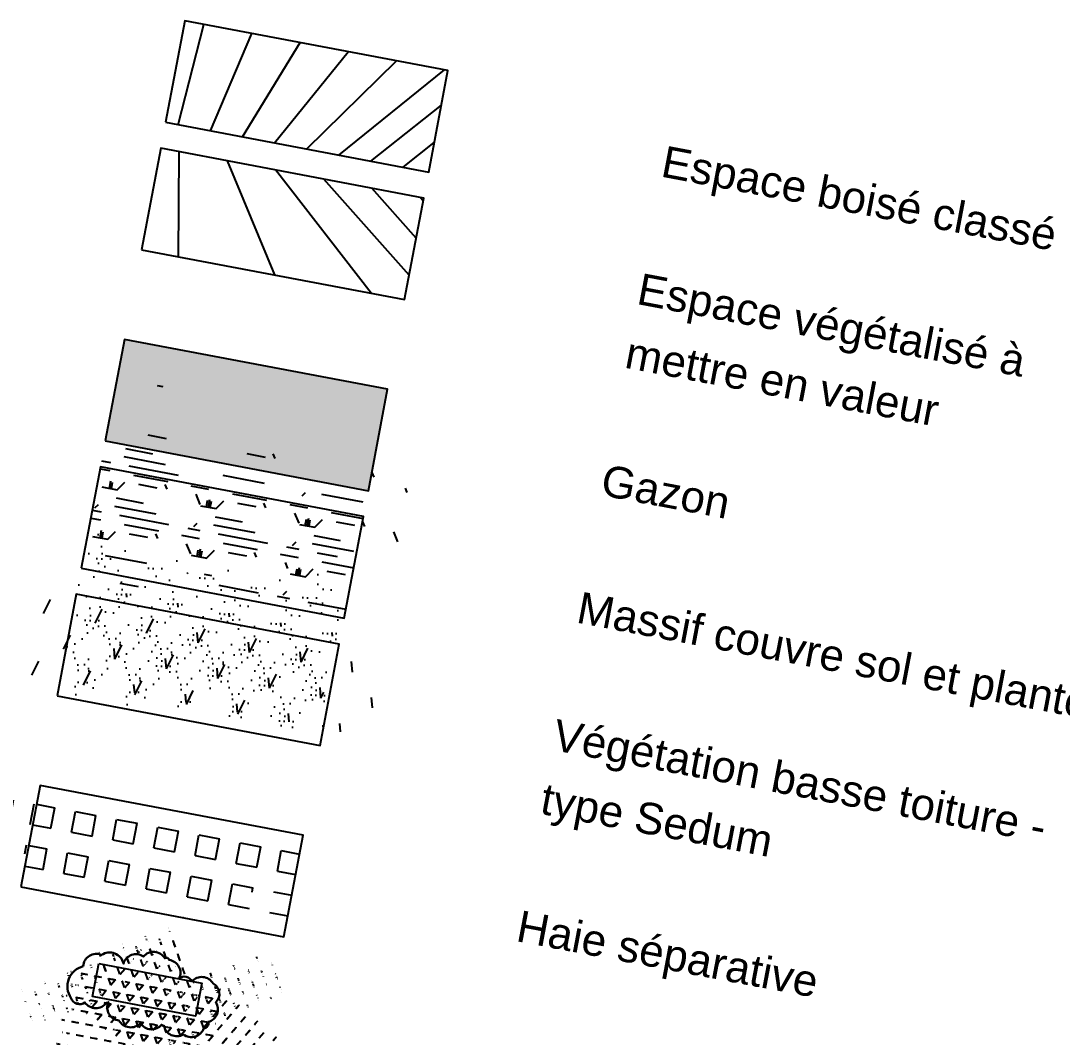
# Model space of a CAD drawing. Extents: x 0 to 613264, y -387505 to 675.
# Drawn here: x 394740 to 419582, y -222912 to -198662 of the extents above; entities that cross this region are included whole.
import ezdxf

# ---------------------------------------------------------------- set-up
doc = ezdxf.new("R2010")
doc.units = 0
doc.layers.add('prlm-VRD', color=2, linetype='Continuous')
doc.layers.add('SA - légende prestations', color=252, linetype='Continuous')
doc.styles.add('MENSURA', font='arial.ttf', dxfattribs={"height": 0.5})

# ---------------------------------------------------------------- blocks, each defined once
blk = doc.blocks.new('A$C1F970F0F')
at = {"layer": 'SA - légende prestations'}
h = blk.add_hatch(dxfattribs=at)
h.set_pattern_fill('_USER', color=256, scale=74.99999999999999, angle=-325.7236014113932, style=0, pattern_type=0)
h.set_pattern_definition([(34.27639858860678, (-277130161.1279894, -473864756.7787022), (-42.238928459823, 61.97477650275113), [])])
h.paths.add_polyline_path([(-7678.98665913093, 13947.80811540941), (-7051.482607961571, 13828.9722616736), (-7005.632554158978, 14071.08012393057), (-7633.136605328336, 14189.91597766638)])
h = blk.add_hatch(dxfattribs=at)
h.set_pattern_fill('_USER', color=256, scale=74.99999999999999, angle=-55.72360141139323, style=0, pattern_type=0)
h.set_pattern_definition([(304.2763985886068, (-277130161.1279894, -473864756.7787022), (61.97477650275113, 42.238928459823), [])])
h.paths.add_polyline_path([(-7736.565428670523, 13643.7676258467), (-7109.061377501164, 13524.93177211088), (-7063.21132369857, 13767.03963436785), (-7690.715374867928, 13885.87548810367)])
blk.add_hatch(color=250, dxfattribs=at).paths.add_polyline_path([(-7822.933582971249, 13187.70689154838), (-7195.42953180189, 13068.87103781256), (-7149.579477999296, 13310.97890006953), (-7777.083529168654, 13429.81475380535)])
h = blk.add_hatch(dxfattribs=at)
h.set_pattern_fill('PELOUSE6', color=256, scale=20.0000003, angle=-10.72360141139323, style=0, pattern_type=2)
h.set_pattern_definition([(349.2763985886067, (-277130161.1279894, -473864756.7787022), (22.32856350872324, 117.9043497231417), [37.5000005625, -202.5000030375]), (79.27639858860677, (-277130147.3110734, -473864759.3953308), (-235.8086994462835, 44.65712701744649), [15.000000225, -105.000001575]), (79.27639858860677, (-277130138.0997961, -473864761.1397498), (-235.8086994462835, 44.65712701744649), [15.000000225, -105.000001575]), (79.27639858860677, (-277130142.7054347, -473864760.2675403), (-235.8086994462835, 44.65712701744649), [18.75000028125, -101.25000151875]), (112.9664661186067, (-277130151.916716, -473864758.5231205), (-191.1515722884832, 280.4658259369293), [12.00000018, -420.7461593111922]), (45.58633105860677, (-277130133.4941673, -473864762.0119574), (22.32856353476547, 117.9043498154048), [12.00000018, -420.7461593111923]), (45.58633105860677, (-277130124.2828801, -473864763.7563783), (22.32856353476547, 117.9043498154048), [26.00000039, -406.6661590999923]), (112.9664661186067, (-277130161.1279894, -473864756.7787022), (-191.1515722884832, 280.4658259369293), [26.00000039, -406.6661590999922]), (349.2763985886067, (-277130073.3609553, -473864750.4999832), (22.32856350872324, 117.9043497231417), [44.42455106636825, -195.5754525336318]), (349.2763985886067, (-277130085.1249766, -473864728.4255323), (22.32856350872324, 117.9043497231417), [82.81008944215131, -56.09585564143782, 43.07431864611476, -58.01973967029608]), (349.2763985886067, (-277130096.7337571, -473864706.3804808), (22.32856350872324, 117.9043497231417), [119.4799495921992, -46.28746189431191, 29.47870124218051, -44.75389087130835]), (349.2763985886067, (-277130108.4191755, -473864684.3209158), (22.32856350872324, 117.9043497231417), [100.4611429069171, -139.5388606930829]), (349.2763985886067, (-277130104.5097786, -473864665.2146754), (22.32856350872324, 117.9043497231417), [65.56973938354608, -174.4302642164539])])
h.paths.add_polyline_path([(-7880.512352493512, 12883.66640207717), (-7253.008301324154, 12764.83054834135), (-7207.15824752156, 13006.93841059832), (-7834.662298690919, 13125.77426433414)])
h = blk.add_hatch(dxfattribs=at)
h.set_pattern_fill('PELOUSE3', color=256, scale=25, angle=-10.72360141139323, style=0, pattern_type=2)
h.set_pattern_definition([(63.75228758860676, (-277130161.1279894, -473864756.7787022), (-19.54245860620467, 232.7001124854345), [37.49999999999999, -196.0192712499999]), (63.75228758860676, (-277130085.7641228, -473864694.7179447), (-19.54245860620467, 232.7001124854345), [37.49999999999999, -196.0192712499999]), (63.75228758860676, (-277130010.4002563, -473864632.6571872), (-19.54245860620467, 232.7001124854345), [37.49999999999999, -196.0192712499999]), (94.80050958860676, (-277130161.1279894, -473864756.7787022), (-122.8170291690009, 23.2589199885187), [24.99999999999999, -208.5192712499999]), (94.80050958860676, (-277130085.7641228, -473864694.7179447), (-122.8170291690009, 23.2589199885187), [24.99999999999999, -208.5192712499999]), (94.80050958860676, (-277130010.4002563, -473864632.6571872), (-122.8170291690009, 23.2589199885187), [24.99999999999999, -208.5192712499999]), (349.2763985886067, (-277130152.2091753, -473864750.2593862), (75.36386654329701, 62.06075748525888), [0, -125]), (349.2763985886067, (-277130133.7636193, -473864743.7783934), (75.36386654329701, 62.06075748525888), [0, -125]), (349.2763985886067, (-277130136.1149493, -473864729.6185947), (75.36386654329701, 62.06075748525888), [0, -125]), (349.2763985886067, (-277130116.846939, -473864731.397384), (75.36386654329701, 62.06075748525888), [0, -125]), (349.2763985886067, (-277130122.5178901, -473864699.7800243), (75.36386654329701, 62.06075748525888), [0, -125]), (349.2763985886067, (-277130148.4138596, -473864722.6407607), (75.36386654329701, 62.06075748525888), [0, -125]), (349.2763985886067, (-277130148.8698314, -473864717.2289059), (75.36386654329701, 62.06075748525888), [0, -125]), (349.2763985886067, (-277130148.8572302, -473864694.7919163), (75.36386654329701, 62.06075748525888), [0, -125]), (349.2763985886067, (-277130173.0963889, -473864750.0441146), (75.36386654329701, 62.06075748525888), [0, -125]), (349.2763985886067, (-277130172.0943118, -473864737.766153), (75.36386654329701, 62.06075748525888), [0, -125]), (349.2763985886067, (-277130184.5768225, -473864749.1167392), (75.36386654329701, 62.06075748525888), [0, -125]), (349.2763985886067, (-277130183.7148118, -473864730.5783852), (75.36386654329701, 62.06075748525888), [0, -125]), (349.2763985886067, (-277130173.3653447, -473864720.6965506), (75.36386654329701, 62.06075748525888), [0, -125]), (349.2763985886067, (-277130174.5258244, -473864708.6324336), (75.36386654329701, 62.06075748525888), [0, -125]), (349.2763985886067, (-277130181.5078588, -473864692.3489053), (75.36386654329701, 62.06075748525888), [0, -125]), (349.2763985886067, (-277130158.7550378, -473864707.8914856), (75.36386654329701, 62.06075748525888), [0, -125]), (349.2763985886067, (-277130196.1557749, -473864715.133757), (75.36386654329701, 62.06075748525888), [0, -125]), (349.2763985886067, (-277130204.065474, -473864737.3245228), (75.36386654329701, 62.06075748525888), [0, -125]), (349.2763985886067, (-277130180.8740674, -473864760.412991), (75.36386654329701, 62.06075748525888), [0, -125]), (349.2763985886067, (-277130165.9424202, -473864768.2278193), (75.36386654329701, 62.06075748525888), [0, -125]), (349.2763985886067, (-277130179.1908441, -473864779.4308135), (75.36386654329701, 62.06075748525888), [0, -125]), (349.2763985886067, (-277130139.8358575, -473864785.6370333), (75.36386654329701, 62.06075748525888), [0, -125]), (349.2763985886067, (-277130153.1832652, -473864763.786877), (75.36386654329701, 62.06075748525888), [0, -125]), (349.2763985886067, (-277130137.4101528, -473864763.0336472), (75.36386654329701, 62.06075748525888), [0, -125])])
h.paths.add_polyline_path([(-7938.091122015777, 12579.62591260596), (-7310.587070846418, 12460.79005887015), (-7264.737017043823, 12702.89792112711), (-7892.241068213182, 12821.73377486293)])
h = blk.add_hatch(dxfattribs=at)
h.set_pattern_fill('PAVES_EVERGREEN1', color=256, scale=99.99999999999999, angle=-10.72360141139323, style=0, pattern_type=2)
h.set_pattern_definition([(349.2763985886067, (-277130131.9127996, -473864736.8670803), (107.5571912845616, 30.51967566957789), [49.99999999999999, -49.99999999999999]), (79.27639858860677, (-277130131.9127996, -473864736.8670803), (-30.51967566957788, 107.5571912845616), [49.99999999999999, -49.99999999999999])])
h.paths.add_polyline_path([(-8024.459276316502, 12123.56517830765), (-7396.955225147143, 12004.72932457183), (-7351.105171344549, 12246.8371868288), (-7978.609222513907, 12365.67304056462)])
h = blk.add_hatch(dxfattribs=at)
h.set_pattern_fill('TRIANG', color=256, scale=89.99999759999999, angle=-10.68413586478526, style=0, pattern_type=2)
h.set_pattern_definition([(49.31586413521474, (-277130161.1279894, -473864756.7787022), (-11.16367958117621, 31.85019144767519), [16.87499955, -16.87499955]), (109.3158641352147, (-277130161.1279894, -473864756.7787022), (-33.16491469967269, 6.257065606829391), [16.87499954999999, -16.87499954999999]), (349.3158641352147, (-277130166.7098292, -473864740.8536065), (22.00123511849648, 25.59312584084581), [16.87499955, -16.87499955])])
h.paths.add_polyline_path([(-7875.639432957278, 11935.35189576625), (-7875.499192945288, 11936.55395226574), (-7875.312912108638, 11937.74973911853), (-7875.080864887344, 11938.93749358896), (-7874.803393380253, 11940.11546480667), (-7874.480906601955, 11941.2819165642), (-7874.113880194411, 11942.43512858949), (-7873.702854856185, 11943.57340146168), (-7873.248436691142, 11944.69505677197), (-7872.751295644593, 11945.7984413772), (-7872.212164460001, 11946.88192852939), (-7871.631837998307, 11947.94392096952), (-7871.011171603308, 11948.98285317732), (-7870.351080640026, 11949.99719355868), (-7869.652537698275, 11950.98544694929), (-7868.916572778462, 11951.94615626126), (-7868.14427085495, 11952.87790533915), (-7867.336770242162, 11953.77932083075), (-7866.495261585264, 11954.6490735125), (-7865.620985405505, 11955.48588161609), (-7864.715230297146, 11956.28851134019), (-7863.779331469662, 11957.0557794179), (-7862.81466883931, 11957.7865549355), (-7861.822664492644, 11958.47976046348), (-7860.804780548644, 11959.13437421093), (-7859.762517749409, 11959.74943108568), (-7858.697412436333, 11960.32402439654), (-7857.611034911359, 11960.85730724915), (-7856.504986380542, 11961.34849329417), (-7855.380897835234, 11961.79685850597), (-7854.240425908685, 11962.2017419145), (-7853.085251970018, 11962.56254676082), (-7851.917079074055, 11962.87874096203), (-7850.737629200906, 11963.14985867391), (-7849.548640922594, 11963.375499849), (-7848.351867408663, 11963.55533213381), (-7847.149072616905, 11963.68909033698), (-7845.942029449406, 11963.77657740714), (-7844.732517950843, 11963.81766418646), (-7843.522320415735, 11963.81229009549), (-7842.313221188082, 11963.76046318996), (-7841.107002891627, 11963.66225992086), (-7839.905443249332, 11963.51782491122), (-7838.710314001954, 11963.3273710357), (-7837.523376657878, 11963.09117908965), (-7836.346381160743, 11962.80959744195), (-7835.181062395576, 11962.48304108906), (-7834.029138513266, 11962.11199124284), (-7832.892307326481, 11961.69699521679), (-7831.772244860125, 11961.23866444537), (-7830.670548466393, 11961.94915159338), (-7829.542390237859, 11962.61682310501), (-7828.389433108568, 11963.24069531419), (-7827.213376735651, 11963.81984790809), (-7826.015954872758, 11964.35342741071), (-7824.798932595076, 11964.84064732091), (-7823.564104054693, 11965.28078920391), (-7822.313289588488, 11965.6732043237), (-7821.048333102607, 11966.01731419039), (-7819.771099450705, 11966.31261139072), (-7818.483471342178, 11966.5586608983), (-7817.187347082947, 11966.75509974057), (-7815.884637180074, 11966.90163853587), (-7814.577262345953, 11966.9980610207), (-7813.267149680061, 11967.0442253172), (-7811.956230485283, 11967.0400629508), (-7810.646437232308, 11966.98558073993), (-7809.339700875442, 11966.88085820225), (-7808.037947849587, 11966.7260503984), (-7806.743097163521, 11966.52138501175), (-7805.45705738162, 11966.26716414657), (-7804.181724653698, 11965.96376234347), (-7802.918978663792, 11965.61162694968), (-7801.670681327604, 11965.21127711407), (-7800.438672560333, 11964.76330298564), (-7799.224768607399, 11964.26836501825), (-7798.030758997696, 11963.72719254059), (-7796.858403980737, 11963.14058364991), (-7795.709431635888, 11962.50940295845), (-7794.585535916762, 11961.83458103348), (-7793.488373485248, 11961.11711247072), (-7792.419561710155, 11960.35805532576), (-7791.380676349734, 11959.55852821068), (-7790.373248834913, 11958.71970987436), (-7789.398764265852, 11957.84283664294), (-7788.458659285116, 11956.92920163792), (-7787.554319543202, 11955.98015164208), (-7786.687078420214, 11954.99708534085), (-7785.85821427027, 11953.98145223171), (-7785.068948962919, 11952.93474931473), (-7784.320446157688, 11951.858519818), (-7783.613808958162, 11950.75435019404), (-7782.950079463444, 11949.62386823389), (-7782.330235763681, 11948.46874041285), (-7781.755191932414, 11947.29066980365), (-7781.225795441482, 11946.09139245895), (-7780.742826544054, 11944.87267691529), (-7780.306997842677, 11943.63631946672), (-7779.918951202329, 11942.38414282192), (-7779.579258905982, 11941.11799300545), (-7779.511847586361, 11941.03741512035), (-7779.457556916604, 11940.94747298637), (-7779.417665389647, 11940.85028381117), (-7779.393111882221, 11940.74813593878), (-7779.384474620247, 11940.64343424949), (-7779.391957059112, 11940.53864345697), (-7779.415382660756, 11940.43623109967), (-7779.454200304812, 11940.33860818589), (-7779.507495890244, 11940.2480728121), (-7779.574014779079, 11940.1667565929), (-7779.652190830648, 11940.09657432959), (-7779.740183643672, 11940.03917788714), (-7779.453329310678, 11941.15908684372), (-7779.075791418707, 11942.28880432307), (-7778.6551643823, 11943.40319617046), (-7778.1920683887, 11944.50061972504), (-7777.687185991398, 11945.57945712267), (-7777.141261630475, 11946.638117954), (-7776.555099923151, 11947.67504178428), (-7775.929565026028, 11948.68869964402), (-7775.265579158593, 11949.67759744606), (-7774.564121067037, 11950.64027759044), (-7773.826224693998, 11951.57532060819), (-7773.052978017444, 11952.48134816426), (-7772.24552093083, 11953.35702474133), (-7771.405043775554, 11954.20105925773), (-7770.532785476934, 11955.01220765276), (-7769.630031802826, 11955.78927407357), (-7768.698113609119, 11956.53111300736), (-7767.738404823167, 11957.23663079522), (-7766.752320152017, 11957.90478747302), (-7765.74131319824, 11958.53459783645), (-7764.706874435758, 11959.12513399604), (-7763.650528802267, 11959.67552482644), (-7762.573833393622, 11960.18495913176), (-7761.478375386251, 11960.65268610515), (-7760.365770085044, 11961.07801600182), (-7759.237657184136, 11961.46032199016), (-7758.09570025184, 11961.79904024374), (-7756.941581921777, 11962.09367168474), (-7755.777004236025, 11962.34378204887), (-7754.603683844546, 11962.54900220851), (-7753.423350170943, 11962.70903010024), (-7752.23774352064, 11962.82362970307), (-7751.048611498313, 11962.89263168697), (-7749.857707077272, 11962.91593484826), (-7748.666785707317, 11962.893504614), (-7747.477603671115, 11962.82537396296), (-7746.291913152609, 11962.71164343956), (-7745.111462649475, 11962.55248085284), (-7743.937991911191, 11962.34812060219), (-7742.773231338026, 11962.09886384791), (-7741.618897604701, 11961.80507834592), (-7740.476692444455, 11961.46719698525), (-7739.348299765246, 11961.08571800023), (-7738.235382808885, 11960.66120357937), (-7737.139582595453, 11960.1942795708), (-7736.062514000312, 11959.68563454976), (-7735.005765362433, 11959.13601813301), (-7733.97089396593, 11958.54624031271), (-7732.959425806453, 11957.91717093828), (-7731.972851734039, 11957.24973718493), (-7731.18374749576, 11958.17455759386), (-7730.359022974755, 11959.06775859301), (-7729.499943844578, 11959.92796876894), (-7728.607828972003, 11960.75386791971), (-7727.68404774258, 11961.5441885389), (-7726.730017804221, 11962.29771709452), (-7725.747203676627, 11963.01329736752), (-7724.737114027637, 11963.68983069436), (-7723.701299345396, 11964.32627874892), (-7722.641349207786, 11964.92166444718), (-7721.558890841922, 11965.47507442329), (-7720.45558570379, 11965.98565857139), (-7719.333127337622, 11966.45263371611), (-7718.193238648736, 11966.87528262213), (-7717.037669272112, 11967.25295700299), (-7715.868192959604, 11967.58507655239), (-7714.686604696184, 11967.87113228431), (-7713.494718306903, 11968.11068427888), (-7712.294363125997, 11968.30336550658), (-7711.087381826385, 11968.44887990061), (-7709.875626829482, 11968.54700404669), (-7708.660958216515, 11968.59758745096), (-7707.445240398974, 11968.60055247823), (-7706.23033952665, 11968.55589452459), (-7705.018120357727, 11968.46368227777), (-7703.810443548272, 11968.32405701426), (-7702.609162830821, 11968.13723310765), (-7701.416122102827, 11967.90349776161), (-7700.233152689794, 11967.62320906976), (-7699.062070281239, 11967.29679780512), (-7697.904672367129, 11966.92476456492), (-7696.762735586986, 11966.50768087998), (-7695.638012805844, 11966.04618638603), (-7694.532230274807, 11965.5409898026), (-7693.447085484107, 11964.99286663071), (-7692.384243795404, 11964.40265804108), (-7691.345336898652, 11963.77127001328), (-7690.331959210787, 11963.09967170574), (-7689.345666482313, 11962.38889405447), (-7688.387972402567, 11961.64002780315), (-7687.460346976174, 11960.85422281648), (-7686.564214188907, 11960.03268488932), (-7685.700949405335, 11959.17667534865), (-7684.871877784049, 11958.28750790983), (-7684.078271899898, 11957.36654746797), (-7683.321349992172, 11956.41520758609), (-7682.60227363395, 11955.43494853713), (-7681.922146740761, 11954.42727503089), (-7681.282013235077, 11953.39373378117), (-7681.054241497587, 11953.53560020364), (-7680.821191692488, 11953.66861837479), (-7680.583207382831, 11953.79259231303), (-7680.340639430815, 11953.90733917277), (-7680.093845459162, 11954.01268971108), (-7679.843188997761, 11954.10848878965), (-7679.589039987643, 11954.19459509104), (-7679.331772869076, 11954.2708817045), (-7679.0717668332, 11954.33723617361), (-7678.809405129512, 11954.39356064953), (-7678.545074916809, 11954.4397720523), (-7678.27916538596, 11954.47580247366), (-7678.012068688107, 11954.50159840498), (-7677.744178764535, 11954.51712241136), (-7677.475890137659, 11954.52235100695), (-7677.207598696476, 11954.51727688902), (-7676.939699834543, 11954.50190725831), (-7676.672588339076, 11954.47626503026), (-7676.406658106721, 11954.44038783331), (-7676.142301232659, 11954.39432868947), (-7675.879907313907, 11954.3381553137), (-7675.619863030626, 11954.27195069806), (-7675.362551947837, 11954.19581203158), (-7675.10835333419, 11954.10985218264), (-7674.857641765409, 11954.01419753864), (-7674.610787122228, 11953.90898914301), (-7674.368153029935, 11953.79438192573), (-7674.130097417811, 11953.67054537808), (-7673.896971207518, 11953.53766121883), (-7673.669117782125, 11953.39592594782), (-7673.446873207908, 11953.24554842342), (-7673.230565152223, 11953.08675032116), (-7673.020512324083, 11952.91976545903), (-7672.817024804818, 11952.74484042884), (-7672.620401974623, 11952.56223278173), (-7672.430934044591, 11952.37221169748), (-7672.248900381191, 11952.17505757238), (-7672.074569050788, 11951.97106079552), (-7671.908197224511, 11951.76052248904), (-7671.750030152241, 11951.54375241797), (-7671.600300948428, 11951.32107037158), (-7671.459230605945, 11951.0928048389), (-7671.327026544443, 11950.85929216514), (-7671.203884149333, 11950.62087655876), (-7671.089984821722, 11950.37790962737), (-7670.985496300755, 11950.13074930132), (-7670.890572886145, 11949.87976016024), (-7670.80535413627, 11949.625312049), (-7670.729966092419, 11949.36778011998), (-7670.66451953531, 11949.10754402899), (-7669.497515379615, 11948.94151349322), (-7668.337744819739, 11948.7308066382), (-7667.186917631283, 11948.47573417819), (-7666.046730610895, 11948.17667185829), (-7664.918864223132, 11947.83406076731), (-7663.804981173099, 11947.44840574042), (-7662.706723728526, 11947.0202756103), (-7661.625710622411, 11946.55030129357), (-7660.563535685989, 11946.03917562667), (-7659.521764772871, 11945.48765221465), (-7658.501933278673, 11944.89654401352), (-7657.505545061649, 11944.26672227283), (-7656.5340685939, 11943.59911571192), (-7655.588936026877, 11942.89470844725), (-7654.671540945318, 11942.15453871393), (-7653.783235588787, 11941.37969777083), (-7652.92532931061, 11940.57132790255), (-7652.099087013246, 11939.73062079607), (-7651.305726634625, 11938.85881554815), (-7650.546417616799, 11937.95719761699), (-7649.822279406463, 11937.02709597901), (-7649.13437963799, 11936.0698818369), (-7648.48373217504, 11935.08696644774), (-7647.871296366008, 11934.07979842274), (-7647.297974728628, 11933.04986281484), (-7646.764612847338, 11931.9986777817), (-7646.271996721671, 11930.92779294607), (-7645.820852667774, 11929.83878691268), (-7645.411845594342, 11928.73326523555), (-7645.04557858455, 11927.61285749521), (-7644.72259172656, 11926.4792154658), (-7644.443360643152, 11925.33400999301), (-7644.208297598085, 11924.17892978181), (-7644.017748716913, 11923.01567755249), (-7643.871994895059, 11921.84596774824), (-7643.77125117114, 11920.67152508939), (-7643.715665950482, 11919.49408054006), (-7643.705321310128, 11918.31537032332), (-7643.740232331203, 11917.13713181361), (-7643.820347674261, 11915.96110174998), (-7643.945549131437, 11914.78901397116), (-7644.115652249598, 11913.62259650035), (-7644.330406066892, 11912.46356855693), (-7644.58949419136, 11911.31363886497), (-7644.892534572141, 11910.17450248191), (-7645.239080612751, 11909.04783892405), (-7645.628621337417, 11907.93530878573), (-7646.06058263469, 11906.838552553), (-7646.534327482007, 11905.75918666507), (-7647.049157709914, 11904.69880233182), (-7646.494192869673, 11905.1841659951), (-7645.921005021352, 11905.64786829965), (-7645.330439219094, 11906.08922529183), (-7644.723365858335, 11906.50758625336), (-7644.100680198886, 11906.90233484327), (-7643.463299842278, 11907.27288890452), (-7642.81216455156, 11907.61870204125), (-7642.148234172331, 11907.93926483647), (-7641.47248749515, 11908.23410435228), (-7640.785920546778, 11908.5027862707), (-7640.089545756215, 11908.74491416704), (-7639.38438928512, 11908.96013146883), (-7638.671490983438, 11909.14812068907), (-7637.951901583943, 11909.30860460117), (-7637.226682065857, 11909.44134697146), (-7636.496901184896, 11909.54615171233), (-7635.763635229961, 11909.62286454233), (-7635.027964808659, 11909.67137256694), (-7634.290974601896, 11909.69160394781), (-7633.55375091334, 11909.68352895521), (-7632.817380663554, 11909.64715939843), (-7632.082949261104, 11909.58254898091), (-7631.351539360997, 11909.48979334947), (-7630.624229442857, 11909.3690285928), (-7629.902091381893, 11909.22043305638), (-7629.186189765363, 11909.04422569641), (-7628.477580141483, 11908.84066631693), (-7627.777307218434, 11908.61005494437), (-7627.086402781903, 11908.35273181235), (-7626.405885966815, 11908.06907580174), (-7625.736759565239, 11907.7595055424), (-7625.080009916121, 11907.42447711745), (-7624.436605611741, 11907.06448438696), (-7623.807494684596, 11906.68005807612), (-7623.193604791786, 11906.27176505177), (-7622.595841025795, 11905.84020724442), (-7622.015084189045, 11905.3860203735), (-7621.452190907572, 11904.90987434808), (-7620.907990591237, 11904.4124711746), (-7620.383285653433, 11903.89454367147), (-7619.878849461938, 11903.35685602885), (-7619.395425841812, 11902.80020030214), (-7618.933727414459, 11902.22539742452), (-7618.494434475247, 11901.63329462465), (-7618.078195080849, 11901.02476459016), (-7617.685622430234, 11900.40070478205), (-7617.317295476045, 11899.7620347069), (-7616.973757276121, 11899.10969636292), (-7616.65551403819, 11898.44465102588), (-7616.363035096984, 11897.76787924476), (-7615.555562662526, 11898.67315034529), (-7614.713249617065, 11899.54609707468), (-7613.837388928935, 11900.38537982386), (-7612.929325249144, 11901.18971028833), (-7611.990452063669, 11901.95785386729), (-7611.022210528841, 11902.6886314336), (-7610.026086939044, 11903.38092131871), (-7609.003610344117, 11904.0336607572), (-7607.956350114093, 11904.64584798485), (-7606.8859137001, 11905.21654342601), (-7605.793944228904, 11905.74487113377), (-7604.682117874904, 11906.23001990372), (-7603.55214097357, 11906.67124500214), (-7602.405748171264, 11907.06786942706), (-7601.244699031894, 11907.41928430824), (-7600.070775963518, 11907.72495022075), (-7598.885780372334, 11907.98439797315), (-7597.691531665849, 11908.19722936667), (-7596.489862640857, 11908.36311764873), (-7595.282617874483, 11908.481808251), (-7594.071650542975, 11908.55311894513), (-7592.858819056808, 11908.57694034308), (-7591.645985527273, 11908.5532359858), (-7590.435011218915, 11908.48204195597), (-7589.227755037634, 11908.36346772915), (-7588.026070048601, 11908.1976950404), (-7586.831800682577, 11907.98497887181), (-7585.646780193831, 11907.7256453597), (-7584.472827695238, 11907.42009256016), (-7583.311744606873, 11907.0687896817), (-7582.165313714598, 11906.67227567473), (-7581.035294335515, 11906.23115935867), (-7579.923421165118, 11905.74611787656), (-7578.831400635077, 11905.21789553144), (-7577.7609092779, 11904.64730328699), (-7576.713590074338, 11904.03521703321), (-7575.691050556677, 11903.38257608973), (-7574.694860098919, 11902.69038212393), (-7573.726548311268, 11901.95969799379), (-7572.787601069277, 11901.19164481579), (-7571.879459638332, 11900.38740208344), (-7571.003518254922, 11899.5482037969), (-7570.161121049413, 11898.67533806979), (-7569.353561329232, 11897.7701449081), (-7568.58207853972, 11896.83401373891), (-7567.847856900547, 11895.86838135116), (-7567.152023372445, 11894.87472999403), (-7566.495645968484, 11893.85458478219), (-7565.879732241426, 11892.80951179796), (-7564.946383007155, 11892.31572669151), (-7564.03267684579, 11891.78647655637), (-7563.139961001078, 11891.22254118111), (-7562.269551408761, 11890.6247520561), (-7561.422731183942, 11889.99399047565), (-7560.600748575357, 11889.33118620273), (-7559.804815680111, 11888.63731637247), (-7559.036105368533, 11887.91340396192), (-7558.295751218968, 11887.16051588195), (-7557.584844378167, 11886.37976228791), (-7556.904433051031, 11885.57229401846), (-7556.255520277419, 11884.73930132152), (-7555.639062309996, 11883.8820124096), (-7555.055968436018, 11883.00169077197), (-7554.507097889712, 11882.09963421081), (-7553.993259781528, 11881.17717283726), (-7553.515211667289, 11880.23566624119), (-7553.073658308687, 11879.27650240336), (-7552.669250779682, 11878.30109515652), (-7552.302584907416, 11877.31088265792), (-7551.974201346351, 11876.30732437009), (-7551.684584304096, 11875.29190015611), (-7551.434160684539, 11874.26610642055), (-7551.22329974538, 11873.23145566551), (-7551.052312006252, 11872.18947287146), (-7550.921449840024, 11871.14169437699), (-7550.830906014212, 11870.08966456939), (-7550.780813939128, 11869.03493469939), (-7550.771247674766, 11867.97905909097), (-7550.802221199436, 11866.92359462371), (-7550.873688828415, 11865.87009702053), (-7550.985545313762, 11864.82011944485), (-7551.13762555727, 11863.7752098869), (-7551.329705576787, 11862.73690831354), (-7551.561502273279, 11861.70674577107), (-7551.832673620711, 11860.68624062967), (-7552.142820041398, 11859.67689732725), (-7552.491484439224, 11858.68020381651), (-7552.878152666863, 11857.69762947328), (-7553.302254748575, 11856.73062276883), (-7553.763165542214, 11855.78060902555), (-7554.260205519772, 11854.84898904818), (-7554.792642026225, 11853.93713585505), (-7555.359690076038, 11853.04639397583), (-7555.960513777696, 11852.17807630898), (-7556.594227519796, 11851.3334631141), (-7557.259896897142, 11850.51379924891), (-7557.956540869449, 11849.72029315624), (-7558.683132320718, 11848.95411441073), (-7559.438600074444, 11848.21639296298), (-7558.799967030437, 11847.22926473109), (-7558.199698460115, 11846.21834835321), (-7557.638679187447, 11845.18513434671), (-7557.117736138121, 11844.13114529783), (-7556.637637613727, 11843.05793543988), (-7556.199090936129, 11841.96708669995), (-7555.802742902195, 11840.86020717371), (-7555.449177757464, 11839.73892856148), (-7555.138916559733, 11838.60490377286), (-7554.872416708324, 11837.45980465742), (-7554.650071119799, 11836.30531909979), (-7554.472207784958, 11835.14314922959), (-7554.339088595869, 11833.97500835562), (-7554.250909923267, 11832.80261804207), (-7554.207801651583, 11831.62770707265), (-7554.209827575402, 11830.45200735502), (-7554.256984356132, 11829.27725192222), (-7554.349202762143, 11828.10517251353), (-7554.486346757842, 11826.93749712701), (-7554.668214126829, 11825.7759471043), (-7554.894536808084, 11824.62223472985), (-7555.164981186385, 11823.47806082143), (-7555.47914854911, 11822.34511206776), (-7555.836575737126, 11821.22505859258), (-7556.236735967627, 11820.11955136155), (-7556.679039140496, 11819.03022043938), (-7557.162833412569, 11817.95867130685), (-7557.687405479761, 11816.90648387156), (-7558.251981973172, 11815.87520922523), (-7558.855730835806, 11814.86636762945), (-7559.497761795994, 11813.88144614091), (-7560.177128567668, 11812.92189675319), (-7560.892829747359, 11811.98913391252), (-7561.643809703577, 11811.08453307488), (-7562.428962135773, 11810.2094273041), (-7563.247129056676, 11809.36510688956), (-7564.097104516267, 11808.55281644949), (-7564.977635657508, 11807.7737532352), (-7565.887424319781, 11807.02906629722), (-7566.825129087983, 11806.31985279752), (-7567.789367860251, 11805.6471585906), (-7568.778719409745, 11805.01197510683), (-7569.791724918743, 11804.41523888474), (-7570.826891105748, 11803.85782969874), (-7571.88269206459, 11803.3405691064), (-7572.95757122277, 11802.86421949234), (-7574.049944106027, 11802.4294833595), (-7575.158200378466, 11802.03700144065), (-7576.280706446303, 11801.68735233833), (-7577.415807296281, 11801.38105145123), (-7577.27742402564, 11800.95904721479), (-7577.155677029126, 11800.53194615822), (-7577.050753592272, 11800.1004040395), (-7576.962814408635, 11799.66508314474), (-7576.891994673695, 11799.22665164226), (-7576.838402959741, 11798.78578251641), (-7576.802121703879, 11798.34315261737), (-7576.783206375452, 11797.8994411764), (-7576.78168610618, 11797.45532935648), (-7576.797563188929, 11797.01149901994), (-7576.830813338344, 11796.56863097683), (-7576.881385558454, 11796.12740543379), (-7576.949202033089, 11795.68849931928), (-7577.034158960545, 11795.25258663117), (-7577.136125499145, 11794.82033624653), (-7577.254945564076, 11794.39241169324), (-7577.390436599673, 11793.96946987472), (-7577.542390508313, 11793.55215991891), (-7577.710574241047, 11793.14112243698), (-7577.89472957088, 11792.73698834298), (-7578.094573946825, 11792.34037797287), (-7578.309800409998, 11791.95190002603), (-7578.540078756839, 11791.57215055323), (-7578.785055384514, 11791.20171302222), (-7579.044354531757, 11790.84115551945), (-7579.317577715983, 11790.49103197055), (-7579.604306152602, 11790.15187937569), (-7579.904099168928, 11789.82421855187), (-7580.216497005475, 11789.50855210416), (-7580.541019939719, 11789.20536492329), (-7580.877169920011, 11788.91512231496), (-7581.224431012004, 11788.63826989479), (-7581.582270019071, 11788.37523218922), (-7581.950137945706, 11788.1264132918), (-7582.327469892132, 11787.89219504228), (-7582.713686713185, 11787.67293715118), (-7583.10819581065, 11787.46897564364), (-7583.510391405708, 11787.28062404851), (-7583.919656081338, 11787.10817151031), (-7584.335361910184, 11786.95188233931), (-7584.756870636191, 11786.81199680424), (-7585.183535245422, 11786.68872934443), (-7585.614700983034, 11786.58226933113), (-7586.049705943885, 11786.49278032629), (-7586.487882424321, 11786.42039920107), (-7586.928557772076, 11786.36523752907), (-7587.371055561962, 11786.32738000799), (-7587.814696969146, 11786.30688434056), (-7588.258800378187, 11786.30378229796), (-7588.647871121297, 11785.18070410115), (-7589.079767290743, 11784.07338946554), (-7589.553852831231, 11782.98347036912), (-7590.069428205817, 11781.9125538767), (-7590.625733846706, 11780.86221843317), (-7591.221949562538, 11779.83401261382), (-7591.85719642044, 11778.82945206843), (-7592.530537870413, 11777.8500178384), (-7593.240981249583, 11776.89715341887), (-7593.987479397397, 11775.9722637376), (-7594.768931982416, 11775.07671227819), (-7595.584186655804, 11774.21181911848), (-7596.432041857479, 11773.37885937658), (-7597.311247398387, 11772.57906076193), (-7598.2205076604, 11771.81360256988), (-7599.158481967166, 11771.08361309784), (-7600.123787521274, 11770.39016840062), (-7601.115001306427, 11769.73429075484), (-7602.130662350126, 11769.11694709693), (-7603.169273265354, 11768.53904751411), (-7604.229302781531, 11768.00144401757), (-7605.30918853402, 11767.50492870097), (-7606.407338327874, 11767.05023407461), (-7607.522133404265, 11766.63803008211), (-7608.651930419644, 11766.26892428558), (-7609.795064009964, 11765.94346121384), (-7610.94984857362, 11765.66212033035), (-7612.114582229771, 11765.42531640367), (-7613.287547740997, 11765.23339863956), (-7614.467015930198, 11765.08664990625), (-7615.651248095086, 11764.98528662293), (-7616.838498417826, 11764.92945817346), (-7618.027016894596, 11764.91924670286), (-7619.215051200361, 11764.95466728084), (-7620.400850310273, 11765.03566792419), (-7621.582665873642, 11765.16212909858), (-7622.758755731353, 11765.33386428998), (-7623.927386203519, 11765.55062043782), (-7625.086834469314, 11765.81207800658), (-7626.235391403656, 11766.117851523), (-7627.371363589649, 11766.46749033631), (-7628.493076836692, 11766.86047881055), (-7629.598877213413, 11767.29623775247), (-7630.687134782755, 11767.77412483443), (-7631.756245070937, 11768.29343534664), (-7632.80463213638, 11768.85340401046), (-7633.830750577285, 11769.45320526393), (-7634.833087491406, 11770.09195467546), (-7635.810165619147, 11770.76871086619), (-7636.760544217732, 11771.48247614941), (-7637.802354073761, 11770.90040148032), (-7638.865740604991, 11770.35874856888), (-7639.949136199865, 11769.85831619288), (-7641.050943785991, 11769.399841721), (-7642.169539095575, 11768.98400116262), (-7643.303272950979, 11768.61140761017), (-7644.450474504822, 11768.28261014647), (-7645.609452087094, 11767.99809362613), (-7646.77849736103, 11767.75827737713), (-7647.955887085263, 11767.56351515548), (-7649.139885410473, 11767.41409377912), (-7650.328746893519, 11767.31023360401), (-7651.520719084549, 11767.25208787658), (-7652.714044827799, 11767.23974222158), (-7653.906964933284, 11767.2732146741), (-7655.097720847787, 11767.35245609065), (-7656.28455707005, 11767.47734965861), (-7657.465724199579, 11767.64771118928), (-7658.63948084093, 11767.86328957332), (-7659.804096738476, 11768.1237669952), (-7660.957855064051, 11768.42875936647), (-7662.099055012397, 11768.77781738601), (-7663.226014204568, 11769.17042623686), (-7664.337071293779, 11769.60600721718), (-7665.430588481819, 11770.08391821681), (-7666.504953788677, 11770.60345462101), (-7667.558583315941, 11771.1638504974), (-7668.589923698744, 11771.7642799134), (-7669.597454884914, 11772.40385765215), (-7670.57969144173, 11773.0816410713), (-7671.535185283758, 11773.79663071445), (-7672.462528106111, 11774.54777247812), (-7673.360352657222, 11775.33395927458), (-7674.227335419576, 11776.15403239266), (-7675.062198238776, 11777.00678228012), (-7675.863710519063, 11777.89095246665), (-7676.630690711646, 11778.8052390874), (-7677.362008155968, 11779.74829454923), (-7678.056584834263, 11780.71872852652), (-7678.713396579891, 11781.7151104649), (-7679.331475161881, 11782.73597158737), (-7679.90990974005, 11783.77980697091), (-7680.447847393265, 11784.84507763699), (-7680.944495013376, 11785.93021356433), (-7681.399120596013, 11787.03361488121), (-7681.81105404755, 11788.15365486194), (-7682.179687946994, 11789.28868253558), (-7682.504478818076, 11790.43702472787), (-7682.784948057524, 11791.5969884171), (-7683.020681987082, 11792.7668635876), (-7683.134571671978, 11792.69592711798), (-7683.251100365027, 11792.62941472178), (-7683.370096490593, 11792.56742442876), (-7683.491384536822, 11792.5100480256), (-7683.614785687148, 11792.45736984839), (-7683.740118116319, 11792.40946759706), (-7683.86719712279, 11792.36641188648), (-7683.995835243106, 11792.32826626813), (-7684.125842922247, 11792.29508669353), (-7684.257028368753, 11792.26692252947), (-7684.389198227124, 11792.24381488439), (-7684.52215781563, 11792.22579798043), (-7684.65571097863, 11792.21289855677), (-7684.789660962804, 11792.20513537199), (-7684.923810255652, 11792.20251993186), (-7685.057960849595, 11792.20505597059), (-7685.191915430857, 11792.21274005512), (-7685.325476225255, 11792.22556079785), (-7685.458446388098, 11792.24349902503), (-7685.590629871106, 11792.26652860467), (-7685.721831922211, 11792.29461530895), (-7685.851859352461, 11792.32771790741), (-7685.980519776237, 11792.36578754915), (-7686.107624122115, 11792.40876814355), (-7686.232984956655, 11792.45659632715), (-7686.356417325277, 11792.50920152816), (-7686.477739180683, 11792.56650633193), (-7686.596771909699, 11792.62842620157), (-7686.713339897937, 11792.69486977467), (-7686.827271387318, 11792.76573921526), (-7686.938398327724, 11792.84092999615), (-7687.046556971085, 11792.92033139057), (-7687.151587878317, 11793.00382580999), (-7687.253336132851, 11793.0912909299), (-7687.351651865388, 11793.18259741944), (-7687.446390107635, 11793.27761071473), (-7687.537411256086, 11793.37619082229), (-7687.624580780164, 11793.47819235859), (-7687.707770600364, 11793.5834649058), (-7687.786857771816, 11793.69185333123), (-7687.861725994138, 11793.80319807326), (-7687.932264680424, 11793.91733430151), (-7687.998369970772, 11794.03409457325), (-7688.059944405048, 11794.15330630697), (-7688.116897027596, 11794.27479398231), (-7688.169144172643, 11794.39837824615), (-7688.216608723967, 11794.52387719418), (-7688.259220487819, 11794.65110577808), (-7688.296916901436, 11794.77987631879), (-7688.329642460414, 11794.90999877722), (-7689.102618610492, 11794.00336235374), (-7689.909829050666, 11793.12706730826), (-7690.750083410425, 11792.28240500133), (-7691.622143231019, 11791.47062090901), (-7692.524722938002, 11790.69291148951), (-7693.456491861984, 11789.95042352319), (-7694.416076434714, 11789.24425140049), (-7695.402062141872, 11788.57543606989), (-7696.412995648485, 11787.94496344991), (-7697.447386151374, 11787.35376316863), (-7698.503709250098, 11786.80270664271), (-7699.580407646396, 11786.29260626195), (-7700.675894082055, 11785.82421376559), (-7701.788553547512, 11785.39822009181), (-7702.916745872402, 11785.01525283511), (-7704.058807761553, 11784.67587663194), (-7705.213056024013, 11784.3805918764), (-7706.377788724474, 11784.12983389566), (-7707.551288897566, 11783.92397223154), (-7708.731826705159, 11783.76331038557), (-7709.917661960378, 11783.64808525428), (-7711.107046302254, 11783.57846678276), (-7712.298226572404, 11783.55455727711), (-7713.489446363697, 11783.5763923612), (-7714.678950187907, 11783.64393949108), (-7715.864984211239, 11783.75709932648), (-7717.045800002582, 11783.91570520841), (-7718.219657028421, 11784.11952287338), (-7719.384824543283, 11784.36825223315), (-7720.539585252716, 11784.6615265519), (-7721.682236576365, 11784.99891315932), (-7722.811093877022, 11785.37991529437), (-7723.924493661236, 11785.80397072087), (-7725.020793980024, 11786.27045474182), (-7726.098379058915, 11786.77867927521), (-7727.155660260177, 11787.32789540601), (-7728.191078857097, 11787.91729362716), (-7729.203108572586, 11788.54600469945), (-7730.190257520246, 11789.21310191492), (-7731.151070451105, 11789.91760199626), (-7732.084130976822, 11790.65846637092), (-7732.988063620947, 11791.43460260223), (-7733.861535827928, 11792.24486704482), (-7734.703259948501, 11793.08806474657), (-7735.511994995677, 11793.96295281449), (-7736.286548890806, 11794.86824169304), (-7737.025779936706, 11795.80259677022), (-7737.728598392689, 11796.76464057156), (-7738.393967786876, 11797.75295471484), (-7739.020907800044, 11798.76608282591), (-7739.866308157792, 11797.86199800975), (-7740.746473501122, 11796.99172202454), (-7741.660052730658, 11796.15659086398), (-7742.605643647306, 11795.35788638921), (-7743.581794694985, 11794.59683438393), (-7744.587007640603, 11793.87460316614), (-7745.619739603792, 11793.19230112895), (-7746.678405266885, 11792.55097583206), (-7747.761379585387, 11791.95161157664), (-7748.867000542141, 11791.39512812594), (-7749.99357062457, 11790.8823800372), (-7751.139361068559, 11790.41415414776), (-7752.302613014751, 11789.99116922533), (-7753.481540657837, 11789.61407447903), (-7754.674334743859, 11789.28344861038), (-7755.879164218692, 11788.99979936714), (-7757.09417988685, 11788.76356186653), (-7758.317516607627, 11788.57509901112), (-7759.547296753576, 11788.43469986894), (-7760.781632710261, 11788.34257986244), (-7762.018629605495, 11788.2988806219), (-7763.256388961215, 11788.30366897081), (-7764.493010717022, 11788.35693787781), (-7765.726596973579, 11788.45860545945), (-7766.955253953747, 11788.60851563594), (-7768.177095915834, 11788.80643811392), (-7769.390247251311, 11789.05206944727), (-7770.592846170659, 11789.34503221849), (-7771.783046341508, 11789.68487714994), (-7772.959021186596, 11790.07108230632), (-7774.118965568339, 11790.50305483561), (-7775.261098739204, 11790.98013190684), (-7776.383668093442, 11791.50158142067), (-7777.484950116125, 11792.0666023787), (-7778.563254656915, 11792.67432796764), (-7779.616926681138, 11793.32382532232), (-7780.644348480513, 11794.01409736606), (-7781.643943182959, 11794.74408442333), (-7782.614176602156, 11795.51266646568), (-7783.553559519641, 11796.31866344919), (-7784.460649727776, 11797.16083816582), (-7785.334055218622, 11798.03789817435), (-7786.17243517178, 11798.94849684053), (-7786.974502688528, 11799.89123679329), (-7787.739026826446, 11800.86467106837), (-7788.464833883303, 11801.86730496284), (-7789.150810118696, 11802.89760005764), (-7789.795902188035, 11803.95397467895), (-7790.399120128298, 11805.03480740203), (-7791.591085269512, 11805.16675811586), (-7792.776966920436, 11805.34529775673), (-7793.954944959311, 11805.57015234405), (-7795.123211138944, 11805.84097668561), (-7796.279972460645, 11806.15735520613), (-7797.423453130499, 11806.51880212815), (-7798.551897869543, 11806.9247627624), (-7799.663574887689, 11807.37461407107), (-7800.756777730496, 11807.8676653018), (-7801.829828181718, 11808.40316005407), (-7802.881079456296, 11808.98027593593), (-7803.908917648541, 11809.5981273028), (-7804.911765449905, 11810.25576577189), (-7805.888083152781, 11810.95218192895), (-7806.836372441094, 11811.68630670964), (-7807.755177593748, 11812.45701342836), (-7808.643088520283, 11813.2631190167), (-7809.498742084264, 11814.10338616979), (-7810.320824915034, 11814.97652501623), (-7811.108075388276, 11815.8811956733), (-7811.859284957723, 11816.81600897308), (-7812.573300584952, 11817.77953052455), (-7813.24902609466, 11818.77028106501), (-7813.885424582269, 11819.78674013882), (-7814.481519087072, 11820.82734717278), (-7815.03639475376, 11821.890505203), (-7815.549199676778, 11822.97458217228), (-7816.019146907965, 11824.07791434352), (-7816.445514831605, 11825.19880769775), (-7816.827649422312, 11826.33554215327), (-7817.164963825655, 11827.48637252883), (-7817.456940324198, 11828.64953280233), (-7817.703130781869, 11829.82323714278), (-7817.903157368452, 11831.00568421819), (-7818.056712899284, 11832.19505915564), (-7818.16356193476, 11833.38953611921), (-7818.223540121808, 11834.5872817872), (-7818.236555654552, 11835.78645752445), (-7818.202588513199, 11836.98522265063), (-7818.121690630453, 11838.18173731535), (-7817.993986596564, 11839.37416490655), (-7817.819672028907, 11840.56067515416), (-7817.599014843392, 11841.73944655091), (-7817.332353319727, 11842.90867006188), (-7817.020097082366, 11844.06655082679), (-7816.662725429185, 11845.21131172987), (-7816.260786784568, 11846.34119528674), (-7815.814897925814, 11847.45446747904), (-7815.325743687866, 11848.54941968904), (-7815.366453950871, 11848.43902493326), (-7815.411371738759, 11848.33027439395), (-7815.460431340427, 11848.22332823507), (-7815.513560092391, 11848.11834416648), (-7815.570679826928, 11848.0154770547), (-7815.631706524073, 11847.91487838306), (-7815.69654963572, 11847.81669669242), (-7815.765114101513, 11847.72107644634), (-7815.837298665701, 11847.62815866019), (-7815.912996821997, 11847.53808041661), (-7815.992097334877, 11847.45097449023), (-7816.07448316993, 11847.36696923998), (-7816.160033164537, 11847.28618854623), (-7816.24862104417, 11847.20875162458), (-7816.340116253567, 11847.13477214056), (-7816.434383862461, 11847.06435970839), (-7816.531285078552, 11846.997617808), (-7816.630676884958, 11846.93464494863), (-7816.732412836716, 11846.87553396657), (-7816.83634290066, 11846.82037199484), (-7816.942313936498, 11846.76924017514), (-7817.05016975853, 11846.72221433305), (-7817.159751344969, 11846.67936312193), (-7817.270896902449, 11846.64075031004), (-7817.383443031297, 11846.6064326315), (-7817.497223505478, 11846.57646059793), (-7817.612070651412, 11846.55087847521), (-7817.727815033932, 11846.52972393961), (-7817.844286497527, 11846.51302808543), (-7817.961312798589, 11846.50081563993), (-7818.078721694113, 11846.49310469532), (-7818.19634004396, 11846.48990644403), (-7818.313994565089, 11846.4912257006), (-7818.431511706773, 11846.49706030945), (-7818.548718210038, 11846.50740181943), (-7818.665441348211, 11846.52223533988), (-7818.781508957411, 11846.5415385037), (-7818.89675013741, 11846.5652830219), (-7819.010994835695, 11846.59343375177), (-7819.124074463755, 11846.62594957183), (-7819.235822746256, 11846.66278202612), (-7819.346074739464, 11846.70387712879), (-7819.454668011108, 11846.7491746397), (-7819.561442132917, 11846.79860711521), (-7819.666240004021, 11846.85210205456), (-7819.768907275557, 11846.90958055867), (-7819.869292218265, 11846.970957779), (-7819.967247106169, 11847.03614336916), (-7820.062627404818, 11847.10504114161), (-7820.155292548379, 11847.17754959399), (-7820.889314573675, 11846.19405895678), (-7821.661297219573, 11845.24007537068), (-7822.470055940506, 11844.31706314928), (-7823.314349129552, 11843.42643892759), (-7824.192880672938, 11842.5695700605), (-7825.104302375592, 11841.74777157494), (-7826.04721500442, 11840.96230504048), (-7827.020171485428, 11840.21437595198), (-7828.021678181995, 11839.50513236028), (-7829.05019799356, 11838.8356628998), (-7830.104151943083, 11838.20699528817), (-7831.181922601542, 11837.62009451026), (-7832.281855418212, 11837.07586117442), (-7833.402262303227, 11836.57513086385), (-7834.541423106901, 11836.11867233146), (-7835.697589627915, 11835.70718560486), (-7836.868987098917, 11835.34130302604), (-7838.05381745987, 11835.02158560577), (-7839.250262101159, 11834.7485246806), (-7840.456484472154, 11834.52253889968), (-7841.67063339206, 11834.34397513614), (-7842.890844641543, 11834.21310784063), (-7844.11524586243, 11834.13013769435), (-7845.341957295289, 11834.09519184347), (-7846.569096098228, 11834.1083242431), (-7847.794778717014, 11834.16951477913), (-7849.017123774422, 11834.27866915186), (-7850.234255065682, 11834.43562020162), (-7851.444304215587, 11834.64012651618), (-7852.6454141696, 11834.89187489288), (-7853.835740999671, 11835.1904783109), (-7855.013457869529, 11835.53547876756), (-7856.176756832196, 11835.92634667083), (-7857.32385250131, 11836.36248172417), (-7858.452983889598, 11836.84321498089), (-7859.562417905476, 11837.36780827411), (-7860.650451832059, 11837.93545639236), (-7861.715415396444, 11838.54528804022), (-7862.755674131176, 11839.19636723322), (-7863.769631031071, 11839.88769455943), (-7864.755729971522, 11840.61820877475), (-7865.712457312658, 11841.38678871806), (-7866.638344259787, 11842.19225461133), (-7867.531970046696, 11843.03336989471), (-7868.391962708654, 11843.908844027), (-7869.217002320454, 11844.81733253006), (-7870.005822527116, 11845.75744154425), (-7870.757212425996, 11846.72772790039), (-7871.470018747019, 11847.7267019972), (-7872.150315734596, 11847.23518598864), (-7872.84934395727, 11846.7706950282), (-7873.56603011734, 11846.33394207323), (-7874.299274265481, 11845.92559749796), (-7875.047950803823, 11845.54628805119), (-7875.810910575321, 11845.19659620931), (-7876.586982789502, 11844.87705826613), (-7877.374975747582, 11844.58816513368), (-7878.173680079105, 11844.33036001673), (-7878.981869748498, 11844.10403860348), (-7879.798304642182, 11843.90954841796), (-7880.621731216716, 11843.74718790019), (-7881.45088554274, 11843.61720622427), (-7882.284495015854, 11843.51980314851), (-7883.121280057773, 11843.45512791574), (-7883.959956506567, 11843.42327989555), (-7884.799236601733, 11843.42430801253), (-7885.63783225135, 11843.45821051194), (-7886.47445640952, 11843.52493569451), (-7887.307824645829, 11843.62438088657), (-7888.136658164331, 11843.75639339101), (-7888.959684586911, 11843.92077073039), (-7889.775640436405, 11844.11726054845), (-7890.583273303624, 11844.34556130488), (-7891.38134363796, 11844.60532233004), (-7892.168626547013, 11844.89614520846), (-7892.943913370896, 11845.21758322388), (-7893.70601422431, 11845.56914345204), (-7894.453759170866, 11845.95028594044), (-7895.186000731186, 11846.36042560508), (-7895.90161457961, 11846.79893293121), (-7896.599502739977, 11847.26513524196), (-7897.278593729115, 11847.75831644124), (-7897.93784519529, 11848.27771959867), (-7898.576245084224, 11848.82254754956), (-7899.192813885147, 11849.3919641734), (-7899.786604886627, 11849.98509529533), (-7900.356706610489, 11850.60103047415), (-7900.902244217007, 11851.23882421627), (-7901.422380262621, 11851.89749773063), (-7901.916316311698, 11852.57603980264), (-7902.383294059586, 11853.2734089974), (-7902.822596972106, 11853.98853501286), (-7903.233550746572, 11854.72031999936), (-7903.615524383538, 11855.46764065833), (-7903.967931739651, 11856.22935005301), (-7904.29023183408, 11857.00427899348), (-7904.581930029097, 11857.79123806119), (-7904.842578245008, 11858.58901897673), (-7905.871354612031, 11860.18352680405), (-7906.838163067254, 11861.81635182894), (-7907.741578194346, 11863.48508693183), (-7908.58026857875, 11865.18727208358), (-7909.352997521754, 11866.92039808253), (-7910.058626026262, 11868.68191005845), (-7910.69611372854, 11870.46921106129), (-7911.264521149871, 11872.27966656347), (-7911.763009965573, 11874.11060754403), (-7912.190845606044, 11875.95933477275), (-7912.547397449523, 11877.82312292248), (-7912.832139604134, 11879.69922469834), (-7913.044652526583, 11881.58487417745), (-7913.184622698522, 11883.47729177144), (-7913.251843981835, 11885.3736877058), (-7913.246217422526, 11887.27126605871), (-7913.167750920816, 11889.16723000657), (-7913.016560594062, 11891.05878426232), (-7912.792868907897, 11892.94314031391), (-7912.497005841607, 11894.81752053131), (-7912.129407503119, 11896.67916160095), (-7911.690615955054, 11898.5253189478), (-7911.181277661309, 11900.3532715597), (-7910.602143585505, 11902.16032447047), (-7909.954067832356, 11903.94381343159), (-7909.238005482101, 11905.70110971542), (-7908.455012185003, 11907.429622882), (-7907.606242140674, 11909.12680456706), (-7906.692946620165, 11910.79015265712), (-7905.716471921721, 11912.41721545222), (-7904.678257701528, 11914.00559409855), (-7903.579834299332, 11915.55294720061), (-7902.422821062255, 11917.05699391603), (-7901.208923633653, 11918.51551675981), (-7899.939931377144, 11919.92636557141), (-7898.617714962159, 11921.28746075426), (-7897.244223922444, 11922.59679565704), (-7895.821482701966, 11923.85244018507), (-7894.351588602309, 11925.05254325519), (-7892.836708647957, 11926.1953357093), (-7891.279075926119, 11927.27913274919), (-7889.680986926169, 11928.30233722414), (-7888.044797064897, 11929.26344011058), (-7886.372918544525, 11930.1610249406), (-7884.66781633546, 11930.99376836815), (-7882.932003422919, 11931.76044287087), (-7881.168039150827, 11932.45991823733), (-7879.378523749529, 11933.09116318481), (-7877.566095259996, 11933.65324733604), (-7875.73342526981, 11934.1453422127)])
at = {"layer": 'SA - légende prestations', "elevation": 9.999999999999998e-08, "flags": 128}
for points in [[(-7678.98665913093, 13947.80811540941), (-7051.482607961571, 13828.9722616736), (-7005.632554158978, 14071.08012393057), (-7633.136605328336, 14189.91597766638)], [(-7736.565428670523, 13643.7676258467), (-7109.061377501164, 13524.93177211088), (-7063.21132369857, 13767.03963436785), (-7690.715374867928, 13885.87548810367)], [(-7822.933582971249, 13187.70689154838), (-7195.42953180189, 13068.87103781256), (-7149.579477999296, 13310.97890006953), (-7777.083529168654, 13429.81475380535)], [(-7880.512352493512, 12883.66640207717), (-7253.008301324154, 12764.83054834135), (-7207.15824752156, 13006.93841059832), (-7834.662298690919, 13125.77426433414)], [(-7938.091122015777, 12579.62591260596), (-7310.587070846418, 12460.79005887015), (-7264.737017043823, 12702.89792112711), (-7892.241068213182, 12821.73377486293)], [(-8024.459276316502, 12123.56517830765), (-7396.955225147143, 12004.72932457183), (-7351.105171344549, 12246.8371868288), (-7978.609222513907, 12365.67304056462)], [(-7838.540937605164, 11940.3778969324), (-7592.874896486046, 11894.02925945844), (-7607.706460442751, 11815.41612639986), (-7853.372501670702, 11861.76476379965)]]:
    blk.add_lwpolyline(points, close=True, dxfattribs=at)
at = {"layer": 'SA - légende prestations', "lineweight": 30, "elevation": 9.999999999999998e-08, "flags": 128}
blk.add_lwpolyline([(-7875.733425230292, 11934.14534192086, -0.5205670528691022), (-7831.772244860125, 11961.23866444537, -0.5205670511395308), (-7779.579258866464, 11941.11799271361, -0.5205671255897236), (-7779.787221550874, 11940.01570925865, -0.5205670505374301), (-7731.972851860203, 11957.24973701925, -0.5205670574839117), (-7681.282013435419, 11953.39373372432, -0.5205670694235627), (-7670.664519552639, 11949.10754393749, -0.5205670564417788), (-7647.049157635736, 11904.69880222298, -0.5205670547944302), (-7616.363035228696, 11897.76787917491, -0.5205670442923779), (-7565.879732441766, 11892.80951174112, -0.5205670417485154), (-7559.438600183279, 11848.2163928888, -0.5205670526618585), (-7577.415807296281, 11801.38105145123, -0.520567047456998), (-7588.258800395515, 11786.30378220646, -0.5205670566891272), (-7636.760544252391, 11771.4824759664, -0.5205670481574195), (-7683.020682095917, 11792.76686351343, -0.5205670387704572), (-7688.329642346032, 11794.90999875556, -0.5205670418430932), (-7739.020907725867, 11798.76608271707, -0.5205670566098398), (-7790.39912005412, 11805.0348072932, -0.5205670434697777), (-7815.325743722524, 11848.54941950603, -0.5205671100153779), (-7820.155292657215, 11847.17754951981, -0.5205670513356233), (-7871.470018747019, 11847.7267019972, -0.5205670570253158), (-7904.842578153502, 11858.5890189594, -0.5205670489173385), (-7875.73342540152, 11934.14534214286)], format="xyb", dxfattribs=at)
at = {"layer": 'SA - légende prestations', "style": 'MENSURA'}
for s, p in [('Espace boisé classé', (-6500.533427288097, 13818.80395386935)), ('Espace végétalisé à', (-6558.112196827691, 13514.76346430664)), ('mettre en valeur', (-6586.901581606152, 13362.74321947953)), ('Gazon', (-6644.480351128415, 13058.70273000832)), ('Massif couvre sol et plante bande', (-6702.05912065068, 12754.66224053711)), ('Végétation basse toiture -', (-6759.637890155615, 12450.62175115741)), ('type Sedum', (-6788.427274951405, 12298.60150623879)), ('Haie séparative', (-6846.00604445634, 11994.56101685908))]:
    blk.add_text(s, height=74.99999999999999, rotation=349.2763985886067, dxfattribs=at).set_placement(p)

msp = doc.modelspace()

# ---------------------------------------------------------------- block references
at = {"layer": 'prlm-VRD', "xscale": 9.999999999999998, "yscale": 9.999999999999998, "zscale": 9.999999999999998}
msp.add_blockref('A$C1F970F0F', (474984.9359816406, -340561.1028248291, -9.999999999999997e-07), dxfattribs=at)

doc.saveas('drawing.dxf')
